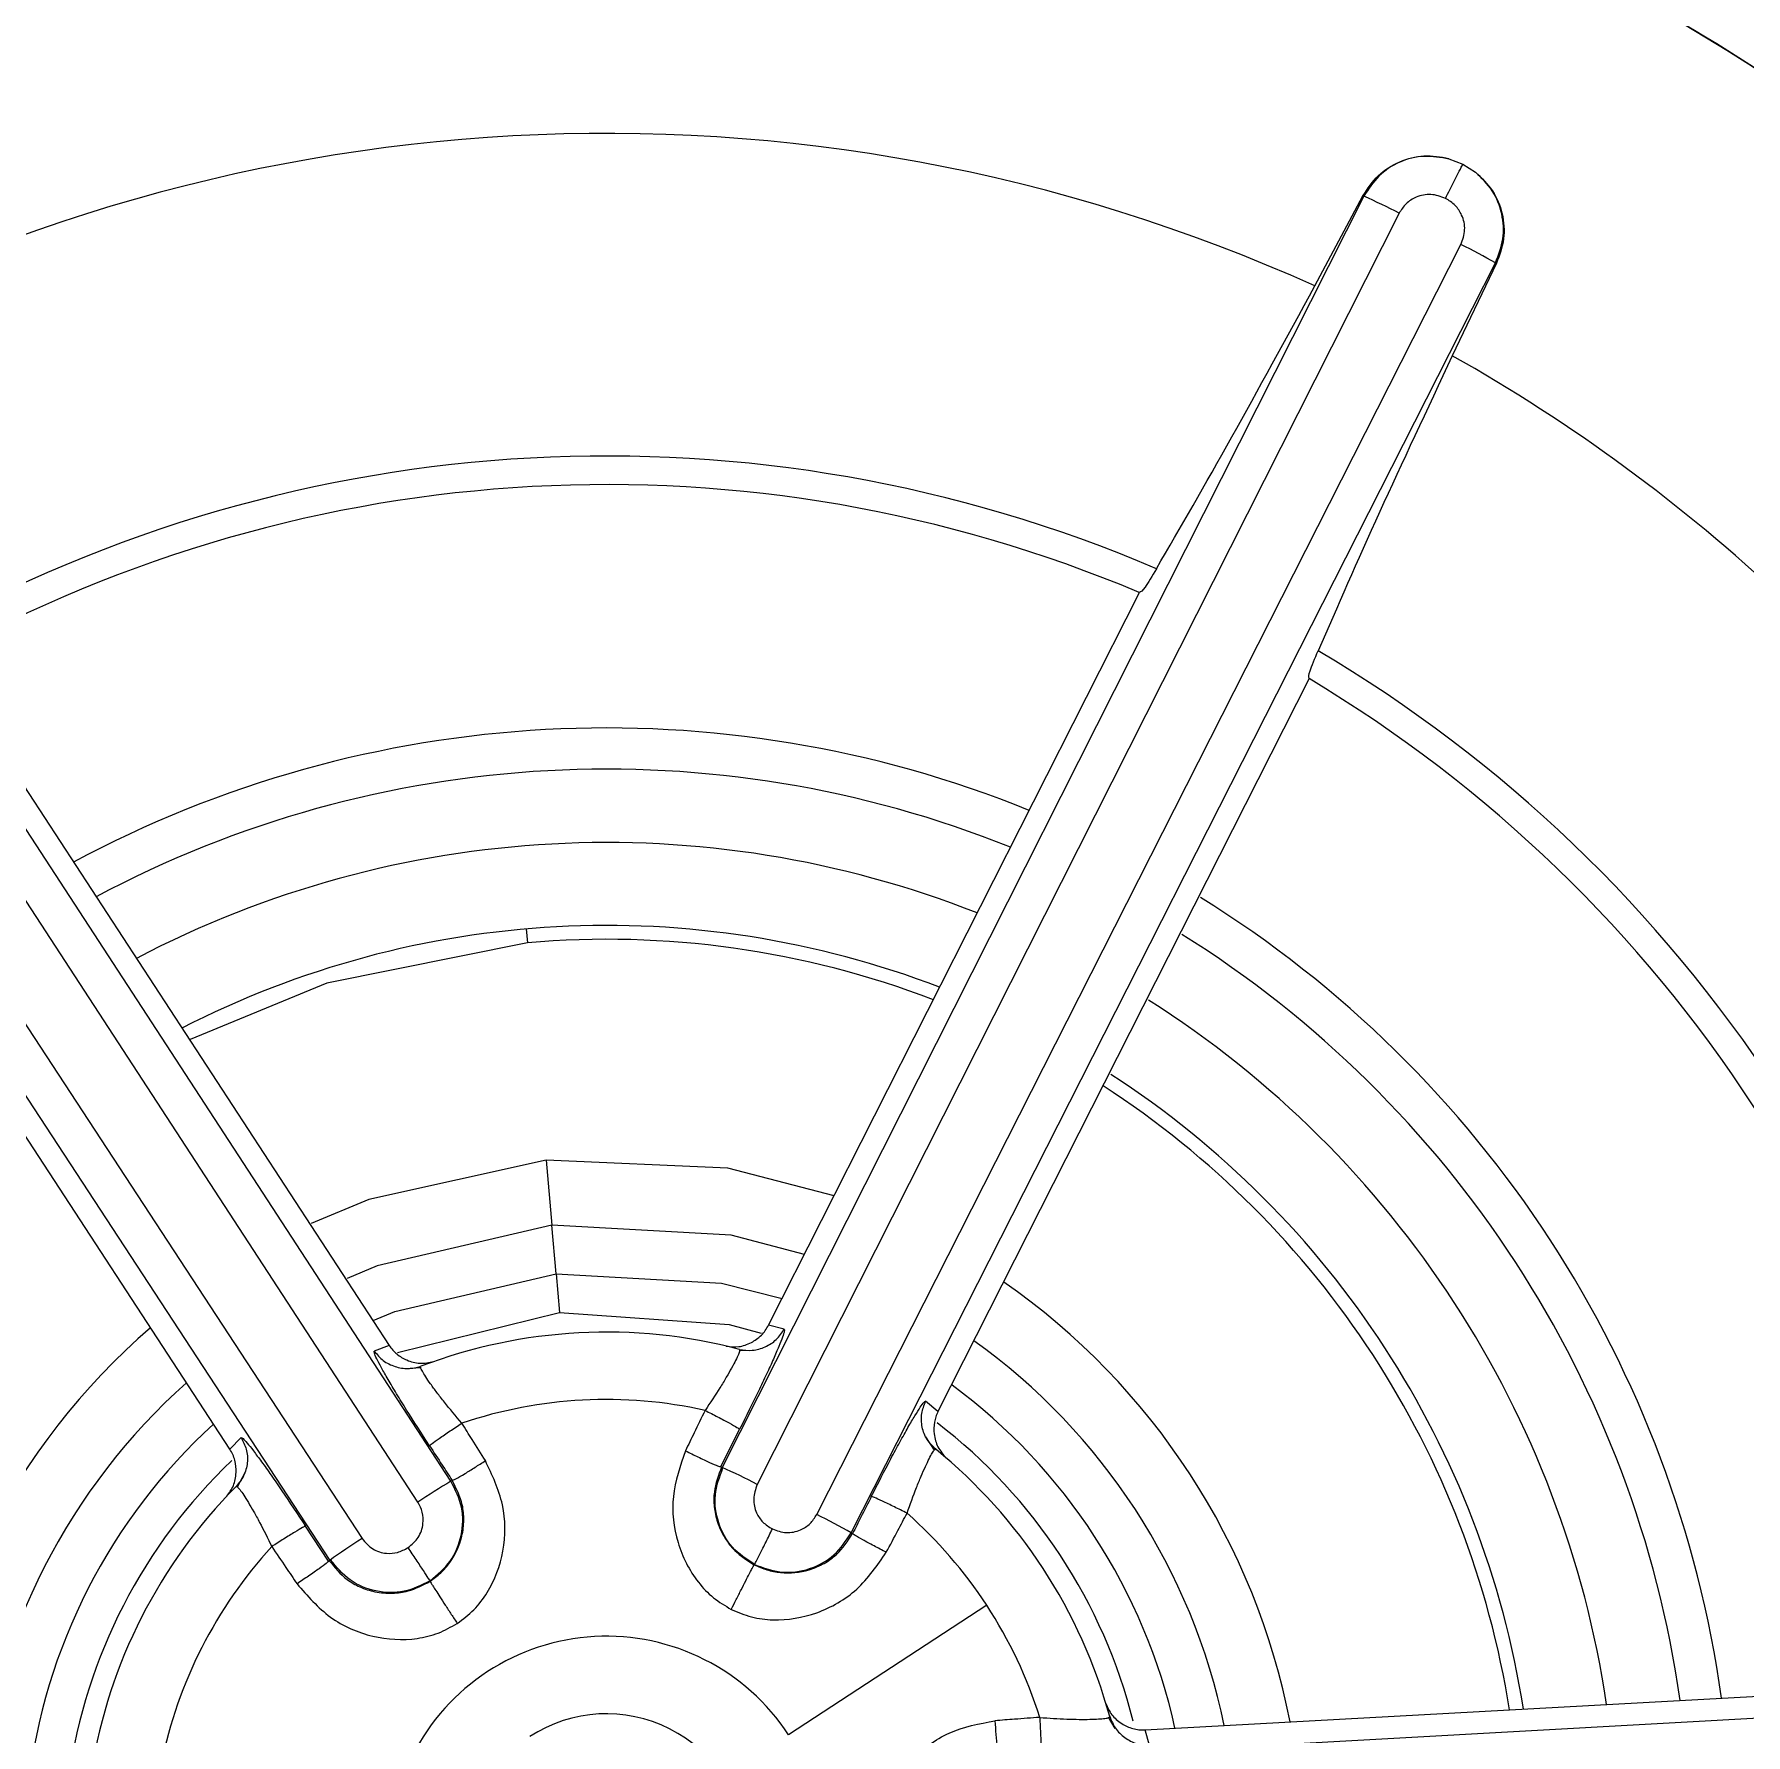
# Model space of a CAD drawing. Extents: x 943 to 1030, y 781 to 934.
# Drawn here: x 998.082 to 998.599, y 855.992 to 856.506 of the extents above; entities that cross this region are included whole.
import ezdxf

# ---------------------------------------------------------------- set-up
doc = ezdxf.new("R2010")
doc.units = 0
doc.header["$MEASUREMENT"] = 0
doc.layers.add('1', color=4, linetype='Continuous')

# ---------------------------------------------------------------- blocks, each defined once
blk = doc.blocks.new('AIRA')
at = {"layer": '1', "color": 3, "linetype": 'Continuous', "lineweight": 25}
for p, q in [((55.33197760948724, 53.30257512259061), (55.33619951133437, 53.30092455939416)), ((55.33619951133437, 53.30092455939416), (55.34005096401097, 53.29848334488736)), ((55.3063585428722, 53.29124663200105), (55.11255367905164, 52.90741087721028)), ((55.29149100676091, 53.26415442361645), (55.30604265076784, 53.29140648429052)), ((55.30635854289994, 53.29124663198718), (55.3060426507684, 53.29140648428984)), ((55.31697555926166, 53.28610474378752), (55.12317054891753, 52.90226904352346)), ((55.14113587951738, 52.89317741651678), (55.33564281627014, 53.27665789631533)), ((55.15156677123946, 52.887667683166), (55.34607370842537, 53.27114816264816)), ((55.34638912017181, 53.27098854381086), (55.33303040256192, 53.243087169305)), ((55.34638912017169, 53.27098854381074), (55.34607370842502, 53.27114816264736)), ((55.03069828808179, 52.90323026327223), (54.79584791958575, 53.26341845183128)), ((55.02071127317276, 52.89695171272933), (54.78586090418571, 53.25713990107135)), ((54.768346065787, 53.24569700602046), (55.00385502792506, 52.88593909354722)), ((54.75858455178059, 53.23907334423109), (54.99409363439361, 52.87931553138003)), ((55.12659884564641, 52.95032893238488), (55.23855646620734, 53.1715605353188)), ((54.87645367456912, 53.15189293918775), (55.01207494798211, 52.94419361912878)), ((55.28979265879786, 53.14557877482525), (55.1777304079834, 52.92427764672391)), ((54.9639480916328, 52.91293803003737), (54.828334713652, 53.12051197505821)), ((55.05343228666788, 53.07000930199297), (55.053793951957, 53.06584007232857)), ((55.05949105028822, 53.00016468523336), (55.06118992839538, 52.98058024578268)), ((55.0624634229091, 52.96589957146671), (55.06118992839538, 52.98058024578268)), ((55.0624634229091, 52.96589957146671), (55.06348275653136, 52.95414882989189)), ((55.01451737479329, 52.94212074952816), (55.06348275653136, 52.95414882989189)), ((55.13131719640978, 52.94915090140159), (55.12659884564732, 52.95032893238351)), ((55.01207495599374, 52.94419362436315), (55.00753620139574, 52.94253191326584)), ((55.12167080861263, 52.94270014569156), (55.11777007283717, 52.94260383803203)), ((55.02167065848153, 52.93751738035962), (55.01680001530826, 52.93719444012595)), ((55.17773041652367, 52.92427764240188), (55.1740219552006, 52.92737746363764)), ((54.96732747176975, 52.91643522617187), (54.96394809163246, 52.91293803003771)), ((55.11215010795058, 52.90761508043079), (55.1178703490807, 52.91892597906485)), ((55.17674614280077, 52.91262968347996), (55.17403141521686, 52.9166861462038)), ((54.96848080850714, 52.90577283478251), (54.96620988460313, 52.90144254774145)), ((55.11215010795058, 52.90761508043079), (55.11255367740887, 52.90741087761307)), ((55.03069828808179, 52.90323026327223), (55.03107730946749, 52.90347786094367)), ((54.99371500366601, 52.87906813016684), (54.98677959844179, 52.88967745397531)), ((55.15156677123946, 52.887667683166), (55.1519707179508, 52.88746325977172)), ((54.99371500366601, 52.87906813016684), (54.99409363322297, 52.8793155301596)), ((55.19246007535821, 52.86578042185556), (55.13262108541267, 52.82668530039905)), ((55.62542893103591, 52.84294708407378), (55.19611498459665, 52.81886914211861)), ((55.2403056939562, 52.82816469855197), (55.48787669249668, 52.84182235654828)), ((55.23123440043355, 52.82861892473215), (55.22919999144563, 52.83195270024748)), ((55.22943553989853, 52.83273354740345), (55.22959775053823, 52.83216741787191)), ((55.24164466458024, 52.82348947151718), (55.24030569395723, 52.82816469855049))]:
    blk.add_line(p, q, dxfattribs=at)
at = {"layer": '1', "color": 3, "linetype": 'Continuous', "lineweight": 25, "flags": 128}
for points in [[(55.053793951957, 53.06584007232857), (54.99318419209851, 53.05363401716886), (54.95194809728264, 53.03659607491954)], [(55.05949105028822, 53.00016468523336), (55.00591561988938, 52.98832870313504), (54.98849101986184, 52.98110053276241)], [(55.14637152427144, 52.98940033605152), (55.11430431974964, 52.99773102428492), (55.05949105028822, 53.00016468523336)], [(55.06118992839538, 52.98058024578268), (55.00838222073116, 52.96825302112404), (54.99941848360197, 52.96448804951638)], [(55.1374045911075, 52.97168140823487), (55.11533153337382, 52.97753048072559), (55.06118992839538, 52.98058024578268)], [(55.0071966110113, 52.95181864471942), (55.01374015368015, 52.95452580213544), (55.0624634229091, 52.96589957146671)], [(55.0624634229091, 52.96589957146671), (55.1124174185004, 52.96308569200619), (55.13066936241387, 52.95837239512275)], [(55.06348275653136, 52.95414882989189), (55.11466205439933, 52.95053213211747), (55.12437482534574, 52.94796636829847)]]:
    blk.add_lwpolyline(points, dxfattribs=at)
at = {"layer": '1', "color": 3, "linetype": 'Continuous', "lineweight": 25}
for centre, radius, start, end in [((55.07765493994077, 52.79077379628802), 1.000000000000187, 33.15761964092331, 213.1576196409233), ((55.07765493993975, 52.79077379628757), 0.989493834531533, 36.6903796097421, 216.6903796097421), ((55.07765493993907, 52.79077379628825), 0.971974590611048, 36.6903796096913, 216.6903796097929), ((55.07765493993986, 52.79077379628734), 0.9039308144236787, 37.0340452152261, 216.6903796097239), ((55.07765493993963, 52.79077379628757), 0.8523622047259715, 37.03403645823388, 216.6903796097473), ((55.07765493994077, 52.79077379628802), 0.8484251968504115, 83.04958484923063, 196.6657695412998), ((55.07765493994077, 52.79077379628802), 0.8476501497392139, 33.15761964092331, 212.8028127453564), ((55.07765493994066, 52.79077379628802), 0.8324457033515497, 33.15761964092331, 212.8028034313345), ((55.07765493994077, 52.79077379628802), 0.8484251968504095, 33.15761964092331, 76.66576954129853), ((55.07765493994077, 52.79077379628802), 0.6408086698635495, 33.15761964092331, 123.1576196409233), ((55.07765493993975, 52.79077379628757), 0.6572777508027468, 31.73011693015573, 76.71784516278461), ((55.07765493993975, 52.79077379628757), 0.989493834531533, 216.6903796097421, 36.6903796097421), ((55.0776549399402, 52.79077379628689), 0.97197459061103, 216.6903796097004, 36.69037960978378), ((55.07765493994077, 52.79077379628802), 1.000000000000187, 213.1576196409233, 33.15761964092331), ((55.07765493993941, 52.79077379628779), 0.9039308144236612, 217.0340452152352, 36.69037960971864), ((55.07765493994077, 52.79077379628802), 0.5194384889264074, 65.69029695647905, 120.550997361439), ((55.07765493993975, 52.79077379628757), 0.8523622047259715, 217.0340364582339, 36.69037960982157), ((55.22868410620413, 53.11733176979646), 0.1904723009587607, 62.38425203891673, 65.93334626022165), ((55.25194713885389, 53.10557868063665), 0.1904548882430404, 60.38168628374907, 63.93111306263164), ((55.07765493994077, 52.79077379628802), 0.8476501497391996, 213.1576196409233, 32.80281274535997), ((55.07765493993861, 52.79077379629132), 0.8324457033472599, 213.1576196411961, 32.80280343106526), ((55.07765493994077, 52.79077379628802), 0.5194384889263717, 33.15761964092331, 60.55099140126492), ((55.07765493994077, 52.79077379628802), 0.4220294147673595, 66.83187678980401, 119.3924035844921), ((55.07765493994077, 52.79077379628802), 0.4133858267716481, 67.09872981676034, 119.1280711894798), ((55.07765493994077, 52.79077379628802), 0.4220294147673041, 33.15761964092331, 59.39241018842259), ((55.07765493994077, 52.79077379628802), 0.4133858267716606, 7.098729816953577, 59.12807118975235), ((55.07765493993975, 52.79077379628757), 0.3399021291736486, 67.9462109777368, 118.2587292292052), ((55.07765493993975, 52.79077379628757), 0.3274724409449155, 68.12841801759517, 118.0718559258991), ((55.07765493993975, 52.79077379628757), 0.3053149606299356, 68.4901713669208, 117.7009931892084), ((55.07765493993975, 52.79077379628757), 0.339902129173598, 7.94621097372104, 58.14434250494568), ((55.07765493993975, 52.79077379628757), 0.2802841497089876, 68.9679673384958, 117.2115030306805), ((55.07765493993963, 52.79077379628757), 0.2760992628795069, 69.05634603115895, 94.95778738423662), ((55.07765493993975, 52.79077379628757), 0.3274724409449149, 8.128418012711943, 57.95680179086749), ((55.07765493993975, 52.79077379628757), 0.3053149606299254, 8.490171360280721, 57.58461453224395), ((55.07765493993975, 52.79077379628757), 0.2802841497090132, 8.967967329547596, 57.0933761785527), ((55.07765493993963, 52.79077379628757), 0.2760992628795099, 9.056346021807318, 57.10395331110231), ((55.07765493993963, 52.79077379628757), 0.2101772377324584, 10.91649199775352, 55.20540224774869), ((55.07765493993963, 52.79077379628757), 0.2101772377323927, 130.9164920153938, 175.0614485038825), ((55.07765493994077, 52.79077379628802), 0.1574803149606128, 75.2372659948075, 110.8463238366532), ((55.07765493993963, 52.79077379628757), 0.190519250668081, 11.7227909526576, 54.38494270765265), ((55.07765493993963, 52.79077379628757), 0.1905192506680169, 131.7227909741666, 174.2333879411544), ((55.07765493993963, 52.79077379628757), 0.17578344439055, 12.44690912689509, 53.59408425100318), ((55.07765493994077, 52.79077379628802), 0.1371329003531618, 77.4599693555953, 108.5666489408734), ((55.07765493993963, 52.79077379628757), 0.1757834443905461, 132.4469091519088, 173.4432978925961), ((55.07765493993963, 52.79077379628757), 0.1639885739550365, 14.11151749497993, 52.47826791578238), ((55.07765493993963, 52.79077379628757), 0.1639885739549385, 133.6197053960866, 171.9720006616355), ((55.07765493994077, 52.79077379628802), 0.1574803149606407, 33.15761964093778, 50.84649655416181), ((55.0348337974691, 52.73340417263307), 0.190574726228318, 62.38499163879904, 65.93213078821569), ((55.07765493994077, 52.79077379628802), 0.1574803149606853, 135.237265993772, 170.8464965528914), ((55.1270225700282, 52.73892922644416), 0.1904552388656241, 120.3816904456056, 123.931110528417), ((55.05744004054941, 52.72209788977034), 0.1904552386589386, 60.38169044440041, 63.93111053033663), ((55.07765493994077, 52.79077379628802), 0.1371357336068752, 33.15710421958386, 48.56730151428477), ((55.07765493994077, 52.79077379628802), 0.1371328864531323, 137.4590021592455, 168.5664150337769), ((55.105927920064, 52.72500478746019), 0.1905747259889733, 122.3849916369103, 125.932130791245), ((55.07765493994077, 52.79077379628802), 0.1574803149606407, 15.23920863314229, 33.15761964093778), ((55.07765493993861, 52.79077379629132), 0.1371357466283609, 17.45883295699764, 33.15710421795062), ((55.07765493994077, 52.79077379628802), 0.06565754545787984, 33.1576196409468, 213.1581351782606), ((55.07765493994077, 52.79077379628802), 0.0422529334173072, 303.1576196409088, 123.1576196409558)]:
    blk.add_arc(centre, radius, start, end, dxfattribs=at)
for points in [[(56.573738556119, 52.79077379628757), (56.57126830395464, 52.72549494051316), (56.56632779962604, 52.59493722896445), (56.5265863656939, 52.40245147960422), (56.4638911961697, 52.21661003274596), (56.3769846807462, 52.04059268706999), (56.26797822726508, 51.87741114816231), (56.1385696553366, 51.72985749739587), (55.99101801236134, 51.60045641864519), (55.82783593546753, 51.49142200024426), (55.65181873394454, 51.40461985132208), (55.46597724846049, 51.34153518071275), (55.2734915094502, 51.30324738462059), (55.07765493935369, 51.29041157785241), (54.88181837277364, 51.30324738462059), (54.68933262321445, 51.34153518071275), (54.5034911764094, 51.40461985132208), (54.3274738307191, 51.49142200024426), (54.16429229181529, 51.60045641864519), (54.01673864104794, 51.72985749739587), (53.88733756229749, 51.87741114816231), (53.77830314389644, 52.04059268706999), (53.69150099497415, 52.21661003274585), (53.62841632436482, 52.40245147960422), (53.59012852827277, 52.59493722896445), (53.57729272150459, 52.79077379628757), (53.59012852827277, 52.98661036361068), (53.62841632436482, 53.17909611297091), (53.69150099497415, 53.36493755982929), (53.77830314389644, 53.54095490550526), (53.88733756229749, 53.70413644441282), (54.01673864104794, 53.85169009517926), (54.16429229181529, 53.98109117392994), (54.3274738307191, 54.09012559233088), (54.5034911764094, 54.17692774125317), (54.68933262321445, 54.24001241186261), (54.88181837277364, 54.27830020795466), (55.07765493935369, 54.29113601472272), (55.2734915094502, 54.27830020795466), (55.46597724846049, 54.24001241186261), (55.65181873394454, 54.17692774125317), (55.82783593546753, 54.09012559233088), (55.99101801236134, 53.98109117392994), (56.1385696553366, 53.85169009517926), (56.26797822726508, 53.70413644441282), (56.3769846807462, 53.54095490550526), (56.4638911961697, 53.36493755982929), (56.5265863656939, 53.17909611297091), (56.56632779962604, 52.98661036361068), (56.57126830395464, 52.85605265206198), (56.573738556119, 52.79077379628757)], [(56.63166927497923, 53.71150835205913), (56.66509573647659, 53.65054453403843), (56.73194865947085, 53.52861689799693), (56.80467853517177, 53.33262645344416), (56.85591564682341, 53.13030643309662), (56.88309613330148, 52.92323343737826), (56.88636269951201, 52.71446127757667), (56.86553675119944, 52.50668749808256), (56.82093157635393, 52.30269787916313), (56.75313092244505, 52.1052006528223), (56.66303944315405, 51.91682496173337), (56.55185506422504, 51.74007663807106), (56.42105722517954, 51.57730734097595), (56.27238607621007, 51.43068260537143), (56.10781962642284, 51.30215320839079), (55.92954734700606, 51.19342916761821), (55.73994106294617, 51.10595700291947), (55.54152339131292, 51.04090048779472), (55.33693418060523, 50.99912516686766), (55.12889538859486, 50.98118683999678), (54.92017486766088, 50.98732416770849), (54.71354954165804, 51.01745549589032), (54.51176845362511, 51.07117994227428), (54.31751621617036, 51.147782729558), (54.13337720059121, 51.24624469671664), (53.96180150184171, 51.36525585263416), (53.80507103971172, 51.50323282652209), (53.66527405638271, 51.65833985312622), (53.54425920547089, 51.82851349805151), (53.44367861098112, 52.01148898595943), (53.364713397066, 52.20483452997928), (53.30900027759822, 52.40596801939103), (53.27509305468823, 52.61224983974853), (53.27276865760359, 52.75128314123322), (53.27160645906133, 52.82079979197556)], [(55.6305998669161, 53.15202695913808), (55.60489819721329, 53.18687233963215), (55.55349485780766, 53.25656310062038), (55.45240983778581, 53.33947934700791), (55.33844883265124, 53.40230588373151), (55.21405687241281, 53.44136451090253), (55.08453259520593, 53.45549286236667), (54.95471467442076, 53.4440572648823), (54.82962910286551, 53.4075214615367), (54.71407306919173, 53.34728311342406), (54.61248928291184, 53.26565842434775), (54.52878350790638, 53.16578546320125), (54.46616273045186, 53.05149590253291), (54.42707059482245, 52.92720610555421), (54.41287051792278, 52.79760173084219), (54.42462652560778, 52.6680020368176), (54.45995241358651, 52.54212365572573), (54.5031241465058, 52.46705497420055), (54.52471001296533, 52.42952063343796)], [(55.61439034500142, 53.14143686096679), (55.58944204766533, 53.17526085898362), (55.53954545299302, 53.24290885501728), (55.44142476995262, 53.32339282806197), (55.33080056632548, 53.38438366252547), (55.21006991598563, 53.42227467853422), (55.08428749142581, 53.43607325445555), (54.95848094768894, 53.42465791961217), (54.83629427036431, 53.39036864663012), (54.76342600696444, 53.34846234977306), (54.72699187526473, 53.32750920134458)], [(54.52471001296533, 52.42952063343796), (54.55041168266825, 52.3946752529439), (54.60181502207388, 52.32498449195566), (54.70290004209573, 52.24206824556813), (54.8168610472303, 52.17924170884453), (54.94125300746873, 52.14018308167351), (55.07077728467573, 52.12605473020926), (55.20059520546079, 52.13749032769374), (55.32568077701603, 52.17402613103934), (55.44123681068982, 52.23426447915199), (55.54282059696982, 52.3158891682283), (55.62652637197516, 52.41576212937468), (55.68914714942957, 52.53005169004314), (55.72823928505909, 52.65434148702184), (55.74243936195876, 52.78394586173386), (55.73068335427376, 52.91354555575845), (55.69535746629492, 53.03942393685031), (55.65218573337575, 53.11449261837549), (55.6305998669161, 53.15202695913808)]]:
    blk.add_open_spline(points, degree=3, dxfattribs=at)
for points, knots in [([(55.30604265076784, 53.29140648429052), (55.30746685935969, 53.29355974076543), (55.31028513287549, 53.297820679599), (55.31695820388256, 53.30195937674569), (55.32448961310399, 53.3039059474869), (55.32950947860354, 53.30301377798776), (55.33197760948724, 53.30257512259061)], [0, 0, 0, 0, 0.2595067155696785, 0.5135209180925022, 0.7608115105169061, 1, 1, 1, 1]), ([(55.33197889507733, 53.302579916323), (55.32947200163369, 53.30301071123483), (55.32445847817166, 53.30387225579057), (55.31698593034866, 53.30184428015798), (55.31045966122565, 53.29767928079104), (55.30772553442023, 53.29339077314182), (55.30635854286209, 53.29124663200628)], [0, 0, 0, 0, 0.2500394113393143, 0.5000525484522674, 0.7500394113390719, 1, 1, 1, 1]), ([(55.33097372968382, 53.29059769225103), (55.33140717664912, 53.29145566175202), (55.33244196860255, 53.29350393987374), (55.33374096220939, 53.29606625294468), (55.33478602228115, 53.29813002249705), (55.33550326678903, 53.29954691184867), (55.33603190834287, 53.30059225963964), (55.33614306347715, 53.30081265115155), (55.33619911012647, 53.30092377697474)], [0, 0, 0, 0, 0.1642056014940385, 0.3920171295111934, 0.5297464368587658, 0.6800809161825723, 0.8386903778142216, 0.9999999999999999, 0.9999999999999999, 0.9999999999999999, 0.9999999999999999]), ([(55.34005096401097, 53.29848334488736), (55.34189122963096, 53.29672095447722), (55.34558451629619, 53.29318395800806), (55.34843178691699, 53.28597218897596), (55.34903936528303, 53.27819740083919), (55.34728387993687, 53.27342235462856), (55.34638912017181, 53.27098854381086)], [0, 0, 0, 0, 0.2432703846824012, 0.4882269483390286, 0.739152516142927, 0.9999999999999999, 0.9999999999999999, 0.9999999999999999, 0.9999999999999999]), ([(55.34607370842377, 53.27114816264907), (55.34699120650168, 53.27351722267099), (55.3488262988144, 53.27825559100052), (55.3483214296723, 53.28597389791389), (55.34553817914343, 53.29319143629391), (55.34188219674843, 53.29672192748944), (55.34005410978625, 53.29848726556475)], [0, 0, 0, 0, 0.2499607049076275, 0.4999476065435766, 0.7499607049076644, 1, 1, 1, 1]), ([(55.33097372969507, 53.2905976922732), (55.3295198110917, 53.29112974678446), (55.32661995094759, 53.29219093663914), (55.32229572009305, 53.29126952017236), (55.31891798883203, 53.28914806110265), (55.31762214752928, 53.28711779121102), (55.31697555926098, 53.28610474378706)], [0, 0, 0, 0, 0.2809062104821545, 0.5602712023063078, 0.7805877299786504, 1, 1, 1, 1]), ([(55.33564281626968, 53.27665789631499), (55.3361595992385, 53.27812579776105), (55.3371877734628, 53.28104628570645), (55.33620895625506, 53.28534801451724), (55.33403346587318, 53.28867475902825), (55.33200249857941, 53.28995114833151), (55.33097372969507, 53.2905976922732)], [0, 0, 0, 0, 0.2824325003839885, 0.5619183188181252, 0.7780935203701016, 0.9999999999999999, 0.9999999999999999, 0.9999999999999999, 0.9999999999999999]), ([(55.2436938916295, 53.17876771671729), (55.25099629712281, 53.19134811312301), (55.2652508936759, 53.2159055655145), (55.28288874776115, 53.24833706900017), (55.29149100676091, 53.26415442361645)], [0, 0, 0, 0, 0.5122842632589675, 1, 1, 1, 1]), ([(55.33303040256192, 53.243087169305), (55.32538805352476, 53.22680582160126), (55.30970202853791, 53.19338813475395), (55.29835422806104, 53.16735577903592), (55.29253516109839, 53.15400658229692)], [0, 0, 0, 0, 0.487207501171356, 0.9999999999999999, 0.9999999999999999, 0.9999999999999999, 0.9999999999999999]), ([(55.24369389163326, 53.17876771672604), (55.24242171653009, 53.17660397443137), (55.2398774344847, 53.17227660577191), (55.23899252539059, 53.17180101943995), (55.23855008269697, 53.17156323264453)], [0, 0, 0, 0, 0.5000133949431957, 0.9999999999999999, 0.9999999999999999, 0.9999999999999999, 0.9999999999999999]), ([(55.28977181157279, 53.1455896456157), (55.2896990948708, 53.14608600190513), (55.28955365752813, 53.1470787413682), (55.29154130869654, 53.15169726040426), (55.29253516119456, 53.15400658245937)], [0, 0, 0, 0, 0.4999864594856694, 1, 1, 1, 1]), ([(55.11378348302105, 52.94405759521146), (55.11503840536363, 52.94389898210204), (55.11748376377795, 52.94358990648129), (55.12122891798981, 52.94485803503426), (55.12397129067881, 52.94674678557033), (55.12566068822139, 52.94868877743318), (55.1262862131133, 52.94978235134863), (55.12659885505002, 52.95032892762606)], [0, 0, 0, 0, 0.2884075857962847, 0.561994868354997, 0.7897906838254073, 0.8949358393544283, 1, 1, 1, 1]), ([(55.11778358040397, 52.94305558053793), (55.11910315114346, 52.94287230646751), (55.1217504977277, 52.94250461872662), (55.12563746172304, 52.94368052309414), (55.12909535375593, 52.94581265331306), (55.13057811484146, 52.94804045504384), (55.1313171961981, 52.94915090145491)], [0, 0, 0, 0, 0.2492253219358804, 0.5000003296930593, 0.7507754699055105, 1, 1, 1, 1]), ([(55.13131719641001, 52.94915090140148), (55.13136803216253, 52.94900507223565), (55.13146860680502, 52.9487165604005), (55.13088505342898, 52.94686034272218), (55.12978419685919, 52.94404079994206), (55.12813961735242, 52.94022915908636), (55.12605230091197, 52.93564975272602), (55.1227513628628, 52.92866797218869), (55.11982877699006, 52.92283479638809), (55.1178703490807, 52.91892597906485)], [0, 0, 0, 0, 0.1249107405813619, 0.2471263332000088, 0.3710618917202796, 0.4953350094333454, 0.6198196078513841, 0.7452407138674264, 1, 1, 1, 1]), ([(55.02424133228646, 52.91394630248442), (55.02186112406412, 52.91762172393783), (55.01830492966985, 52.92311305576595), (55.01423799170266, 52.92971889694229), (55.01165046786525, 52.93405735318152), (55.00959392614652, 52.93767249159828), (55.00820299855809, 52.94033407621089), (55.00742475057302, 52.94210326486791), (55.00749884816196, 52.94238824986553), (55.00753620139653, 52.94253191326447)], [0, 0, 0, 0, 0.2550354362696857, 0.3810404401759729, 0.5067088932699757, 0.63076833508166, 0.7554222266725074, 0.8767062318226152, 1, 1, 1, 1]), ([(55.00753620326589, 52.94253191395205), (55.00838998274003, 52.94151208130427), (55.01010280093067, 52.9394661338863), (55.01376020150667, 52.93772619040715), (55.01773920892697, 52.93697798571429), (55.02032476676141, 52.93762344037532), (55.02161357851946, 52.93794517735023)], [0, 0, 0, 0, 0.2492322081998123, 0.4999996753793893, 0.7507670148514914, 1, 1, 1, 1]), ([(55.01207494798211, 52.94419361912901), (55.01241155862533, 52.94373141107917), (55.01309048982603, 52.94279915456104), (55.01482938948982, 52.94117077950523), (55.01762269664277, 52.93953451965444), (55.02156363137135, 52.93853435315009), (55.02410467353388, 52.93907008380529), (55.02546389286056, 52.93935664947958)], [0, 0, 0, 0, 0.09597365730498719, 0.1935753123280169, 0.4076857159838675, 0.6831673892942879, 1, 1, 1, 1]), ([(55.11778358059951, 52.94305558048745), (55.11784260371792, 52.94296002359124), (55.11796048155838, 52.94276918242826), (55.11754692627733, 52.94159860127525), (55.11672096439793, 52.93983498607236), (55.11547660722385, 52.93748827901868), (55.11386837960617, 52.93467433833109), (55.11131440928534, 52.93041742852563), (55.10898943064308, 52.92695682496651), (55.10743086848299, 52.92463699042673)], [0, 0, 0, 0, 0.1230250143725325, 0.2456990312889877, 0.3685828247149033, 0.4921895661670327, 0.6169554828562996, 0.7432240111077195, 1, 1, 1, 1]), ([(55.03398998703551, 52.9207718441528), (55.03216960527459, 52.92290888538389), (55.02945571582563, 52.92609486195965), (55.02642644850391, 52.93004920115891), (55.02450836226114, 52.93266838066779), (55.02300861319134, 52.93486209281946), (55.02199406024602, 52.93652219796263), (55.0214591204915, 52.93763908732728), (55.02156204885591, 52.93784306270231), (55.02161357678074, 52.93794517670995)], [0, 0, 0, 0, 0.2575904154300142, 0.3840248928182822, 0.5088075427293193, 0.6322986696757621, 0.7549578470593176, 0.8773271713125494, 1, 1, 1, 1]), ([(55.15761865499621, 52.89861758946927), (55.15961155943728, 52.90251662139781), (55.16258909526175, 52.90834204233079), (55.16627645271456, 52.91516703481705), (55.16873990407873, 52.91957712424187), (55.17084243496515, 52.92316571089862), (55.17245197106422, 52.92570108183804), (55.17359500938642, 52.92725965868055), (55.17387886242977, 52.92733798078757), (55.1740219552006, 52.92737746363798)], [0, 0, 0, 0, 0.2550354558656469, 0.3810404506821626, 0.5067089040650763, 0.6307683440721454, 0.7554222322607335, 0.876706234831275, 1, 1, 1, 1]), ([(55.17708807404392, 52.91289300626556), (55.17616274503871, 52.91380676943504), (55.174256233508, 52.91568945117251), (55.17278943189842, 52.91954577355409), (55.17256744616543, 52.92366741160095), (55.17354668190228, 52.92616517449733), (55.17402195424154, 52.92737746441878)], [0, 0, 0, 0, 0.2426767668962051, 0.5000016769592314, 0.7573256738277606, 0.9999999999999999, 0.9999999999999999, 0.9999999999999999, 0.9999999999999999]), ([(55.02424133228646, 52.91394630248442), (55.02440914077511, 52.91411192752423), (55.02475777328959, 52.91445602378872), (55.02702932516399, 52.91609134032774), (55.03026982998836, 52.91831542853151), (55.0327811841255, 52.91997367291606), (55.03398998703551, 52.9207718441528)], [0, 0, 0, 0, 0.2406658970044219, 0.4999982869195849, 0.7593316223824512, 1, 1, 1, 1]), ([(55.04109861733468, 52.90945067829125), (55.03977728354562, 52.91156647641856), (55.03741707896199, 52.91534577615266), (55.03503742062139, 52.91911345681342), (55.03398998703528, 52.92077184415348)], [0, 0, 0, 0, 0.5598386675120495, 1, 1, 1, 1]), ([(55.10742994347527, 52.92463509554364), (55.10632193450181, 52.92235981942576), (55.10434376325622, 52.91829768103162), (55.102387241678, 52.9142270626362), (55.10152660270865, 52.91243647015858)], [0, 0, 0, 0, 0.5601178239595678, 1, 1, 1, 1]), ([(55.10743086848288, 52.92463699042628), (55.10872006629529, 52.92397671656579), (55.1113984360486, 52.92260496622612), (55.11486357493914, 52.92075103344587), (55.11730097350016, 52.91937566036222), (55.11768533956979, 52.91907209582814), (55.11787034908048, 52.91892597906485)], [0, 0, 0, 0, 0.2406683688882587, 0.4999999795291792, 0.7593316203755546, 1, 1, 1, 1]), ([(55.1777304079842, 52.92427764672345), (55.17749842932062, 52.92375502920981), (55.17703053695925, 52.92270092906574), (55.17648977243994, 52.92038080984867), (55.17646938334292, 52.91714360465744), (55.17757368128014, 52.91323057193404), (55.17930815895033, 52.91129783076258), (55.18023594183364, 52.91026399550026)], [0, 0, 0, 0, 0.09597367763604346, 0.1935753486494435, 0.4076857748928746, 0.6831674405122806, 1, 1, 1, 1]), ([(54.96732747182796, 52.91643522623053), (54.96793460399431, 52.91527910989635), (54.96918574902043, 52.91289664808494), (54.9694129326449, 52.90876204416759), (54.96836562706721, 52.90475766963198), (54.96666474081781, 52.90267685118215), (54.96583936667503, 52.90166711067502)], [0, 0, 0, 0, 0.2426306118908626, 0.5000000000445755, 0.7573693881738895, 1, 1, 1, 1]), ([(54.96732747176975, 52.91643522617187), (54.96747918140795, 52.91640633664224), (54.96777932730765, 52.91634918092041), (54.96909508228555, 52.91491570003109), (54.97098644967275, 52.91255255888882), (54.97346513771345, 52.90922249085565), (54.97638736175077, 52.90512511858765), (54.98078329196426, 52.89877553221413), (54.98437367738575, 52.89332791081665), (54.98677959844179, 52.88967745397531)], [0, 0, 0, 0, 0.1249107416936055, 0.2471263352165765, 0.3710618949512189, 0.4953350133283547, 0.619819611642673, 0.7452407209716838, 1, 1, 1, 1]), ([(54.96297154715592, 52.89870393107412), (54.96373637140869, 52.89971141927003), (54.96522671814023, 52.90167462419561), (54.9660010638936, 52.90555208739863), (54.96573654433269, 52.90887142723545), (54.96489942880032, 52.91130548435899), (54.96426512843948, 52.91239399178585), (54.96394810045524, 52.91293803580129)], [0, 0, 0, 0, 0.2884076025424457, 0.5619948978987641, 0.789790693770402, 0.8949358431390134, 1, 1, 1, 1]), ([(55.02424133228646, 52.91394630248442), (55.02552024751367, 52.91199369072342), (55.02780410544551, 52.90850676073546), (55.03007713254442, 52.90501451722491), (55.03107730946817, 52.90347786094276)], [0, 0, 0, 0, 0.5599802025488373, 1, 1, 1, 1]), ([(55.03107730946817, 52.90347786094276), (55.03134453945131, 52.90357410426873), (55.03189882053448, 52.90377372952912), (55.03461942160311, 52.90536308509718), (55.03786956986278, 52.90737154827707), (55.04004824916569, 52.90877436367987), (55.04109861733468, 52.90945067829125)], [0, 0, 0, 0, 0.2710601310442173, 0.5622254703995055, 0.7889434987307772, 1, 1, 1, 1]), ([(55.03261876010572, 52.86030547479925), (55.03435449336257, 52.86160916474796), (55.03785481158832, 52.8642382148455), (55.04322790282379, 52.8713805924574), (55.04720711492564, 52.88214136502847), (55.04725524084631, 52.8964537291231), (55.04315696125127, 52.90510540832418), (55.04109861733264, 52.90945067829807)], [0, 0, 0, 0, 0.1174864046252594, 0.2369256922362367, 0.4838910228303037, 0.7407864080929373, 1, 1, 1, 1]), ([(55.10152660271001, 52.91243647016518), (55.09995065491285, 52.9078802242293), (55.09681938997437, 52.89882737795142), (55.09845240016557, 52.8846034621713), (55.10360660830406, 52.87436076293125), (55.10972951690087, 52.86786444929453), (55.11348730378779, 52.86564393962226), (55.11534664884084, 52.86454523610405)], [0, 0, 0, 0, 0.2600030998818937, 0.5166025118122076, 0.7636932944292453, 0.883075938791966, 1, 1, 1, 1]), ([(55.10152660270796, 52.91243647015472), (55.1028054686692, 52.91180079040066), (55.10545961952232, 52.91048150439849), (55.10893932794033, 52.90885106247504), (55.11144696649944, 52.90776412637342), (55.11192147690417, 52.90766354335119), (55.11215010578894, 52.90761508037963)], [0, 0, 0, 0, 0.2409259184080023, 0.5000162262592628, 0.7590975215096356, 1, 1, 1, 1]), ([(55.16840396421367, 52.89358877114023), (55.16934431792379, 52.8962332436729), (55.1707462698032, 52.90017582740165), (55.17265611605853, 52.90477580476875), (55.1739654501381, 52.90774644478347), (55.17511555879719, 52.91014230572966), (55.17604613080994, 52.91185133079443), (55.17674598334384, 52.91287344324678), (55.17697394776042, 52.91288647969907), (55.1770880741459, 52.91289300617018)], [0, 0, 0, 0, 0.2575455837303313, 0.3839688313311669, 0.5087480100023221, 0.6322433256590864, 0.7549141027342966, 0.8773020455399198, 1, 1, 1, 1]), ([(55.11241588520681, 52.9074805798416), (55.11148096382226, 52.90501281574257), (55.11000624297094, 52.90112022837297), (55.11007983305353, 52.89539135949451), (55.11107837388749, 52.89061187272728), (55.11322092095531, 52.88612615812201), (55.11676113153703, 52.8815075363616), (55.12018938503275, 52.87934155235826), (55.12225934617095, 52.87803374279315)], [0, 0, 0, 0, 0.2246973249197514, 0.3544317584082807, 0.4956407793360016, 0.6546265666914072, 0.7914653668304161, 1, 1, 1, 1]), ([(55.12239329498868, 52.87810658554054), (55.12000246509911, 52.87968127751014), (55.11522053804856, 52.88283083748456), (55.111082900562, 52.89054860890269), (55.10984136545426, 52.89921804735104), (55.11182672120049, 52.90459016690977), (55.11281945454402, 52.90727637678492)], [0, 0, 0, 0, 0.2499580856980028, 0.4999441142640105, 0.7499580856980435, 0.9999999999999999, 0.9999999999999999, 0.9999999999999999, 0.9999999999999999]), ([(54.96583936662171, 52.90166711061966), (54.96595161338792, 52.90167045378735), (54.96617579042095, 52.9016771306965), (54.96698261706729, 52.90073387351163), (54.96809683630818, 52.89913699307385), (54.96950689517996, 52.89688621766345), (54.97113977429012, 52.89408664169855), (54.97354966150488, 52.88974641673826), (54.97538459749069, 52.88600256708412), (54.97661467084413, 52.88349282846957)], [0, 0, 0, 0, 0.1230117838403102, 0.245676714697465, 0.3685554207236738, 0.4921608931539327, 0.6169291595993954, 0.743203448555323, 0.9999999999999999, 0.9999999999999999, 0.9999999999999999, 0.9999999999999999]), ([(55.02438781273236, 52.87303231850888), (55.02550804134171, 52.87384580244975), (55.0277733195129, 52.87549079472933), (55.031514095327, 52.87985539867236), (55.03404254416375, 52.88532943790881), (55.0347382230957, 52.89136173493489), (55.03424197492473, 52.89724041474119), (55.03230484416531, 52.90105843247488), (55.03107730945578, 52.90347786093469)], [0, 0, 0, 0, 0.1177247355782844, 0.2380579031012678, 0.4925018318674032, 0.6374946361848352, 0.7702850391900455, 1, 1, 1, 1]), ([(55.02439170339062, 52.87318474290942), (55.02659476817598, 52.87501289932197), (55.03100112782499, 52.87866940307185), (55.03426453138115, 52.88679543551712), (55.0345447499634, 52.89554867082552), (55.031980486664, 52.9006696433446), (55.03069828808179, 52.90323026327223)], [0, 0, 0, 0, 0.2499608427802534, 0.4999477903735889, 0.7499608427801557, 0.9999999999999999, 0.9999999999999999, 0.9999999999999999, 0.9999999999999999]), ([(55.12317054891719, 52.90226904352323), (55.12266809250059, 52.90081828177631), (55.121687037382, 52.89798564357898), (55.12266130744536, 52.89385719117979), (55.12477691355571, 52.89068653402387), (55.12674584465299, 52.88946274466139), (55.12776329271401, 52.8888303496957)], [0, 0, 0, 0, 0.2879462713651752, 0.562220232778717, 0.7737766568300346, 1, 1, 1, 1]), ([(55.01778965006679, 52.88319717943568), (55.018902800246, 52.8841410649477), (55.02115501159233, 52.88605080695697), (55.02245226532193, 52.89008637685561), (55.02229314322062, 52.89391061953643), (55.0212345596301, 52.89594571170778), (55.0207112731706, 52.89695171273274)], [0, 0, 0, 0, 0.2774478933813456, 0.5613539890814694, 0.7831654296506717, 1, 1, 1, 1]), ([(55.15761865499485, 52.89861758947006), (55.15656710309122, 52.89653371424151), (55.1546892656329, 52.89281237728369), (55.15280141118046, 52.88909776327193), (55.15197071795092, 52.88746325977149)], [0, 0, 0, 0, 0.5599802576665145, 1, 1, 1, 1]), ([(55.16840311509168, 52.89358904787014), (55.16710754293717, 52.89423671880274), (55.16441594968353, 52.89558227621251), (55.16086999316394, 52.89727623306476), (55.15831832038293, 52.89842546085742), (55.15784599925132, 52.89855516057537), (55.15761865499667, 52.89861758946927)], [0, 0, 0, 0, 0.2406732136243821, 0.5000064225736397, 0.7593360544388544, 1, 1, 1, 1]), ([(54.98677959844179, 52.88967745397531), (54.98656054647415, 52.88959037171821), (54.98610545707777, 52.88940945477771), (54.98369607928407, 52.88798659681788), (54.9803585208565, 52.88591298709684), (54.97783161914356, 52.88427950950972), (54.97661531560595, 52.88349324839101)], [0, 0, 0, 0, 0.2406673978586404, 0.4999963340293904, 0.7593273119401648, 1, 1, 1, 1]), ([(55.12239420743163, 52.8781084715597), (55.12249748411205, 52.87831037688898), (55.12271310075903, 52.87873190622099), (55.12376739845081, 52.88080812081262), (55.12488017525288, 52.88302196548466), (55.12610826783509, 52.88547686223376), (55.12710997703891, 52.8875065714542), (55.12776329269502, 52.88883034965818)], [0, 0, 0, 0, 0.2370538825808002, 0.4949109822101424, 0.6267260124613503, 0.7565503650152992, 1, 1, 1, 1]), ([(55.12776329271401, 52.8888303496957), (55.12913729663194, 52.88833827611893), (55.13191728739434, 52.88734267488348), (55.13606082030628, 52.88823700514331), (55.13929315057203, 52.89028693026421), (55.14052630030073, 52.89222123663444), (55.14113587951783, 52.89317741651712)], [0, 0, 0, 0, 0.2774478927674302, 0.5613539880886327, 0.7831654288804143, 1, 1, 1, 1]), ([(55.16215321635991, 52.88177175731551), (55.16332500690714, 52.88397397603535), (55.16541808626016, 52.88790763000134), (55.1674913506522, 52.89185233594435), (55.16840391771439, 52.89358863582345)], [0, 0, 0, 0, 0.5598404787986868, 1, 1, 1, 1]), ([(54.97661567472528, 52.88349133904137), (54.97803205391779, 52.8813940603327), (54.98056077250635, 52.87764970452486), (54.98310768406509, 52.87391987312162), (54.98422802623259, 52.87227918505596)], [0, 0, 0, 0, 0.5601173650244511, 1, 1, 1, 1]), ([(55.0038550279229, 52.88593909355041), (55.00486019623941, 52.88477857265764), (55.00682280531498, 52.88251263490474), (55.01088528500009, 52.88129215133017), (55.01468895770154, 52.8815389913824), (55.01673325592958, 52.88263224105049), (55.01778965006679, 52.88319717943568)], [0, 0, 0, 0, 0.2879462708446179, 0.5622202322438855, 0.7737766565909416, 1, 1, 1, 1]), ([(55.12225934617095, 52.87803374279315), (55.12352395827361, 52.87747033830829), (55.1260812024791, 52.8763310459899), (55.13173144847144, 52.87527374103809), (55.13773633034702, 52.87582105983097), (55.14330829375251, 52.87823473364767), (55.14815126137694, 52.88160384201819), (55.15048919741241, 52.88519046323529), (55.15197071793568, 52.88746325977922)], [0, 0, 0, 0, 0.1177246658446139, 0.2380577561791761, 0.4925015420303784, 0.6374942751822812, 0.7702847028631586, 0.9999999999999999, 0.9999999999999999, 0.9999999999999999, 0.9999999999999999]), ([(55.12239329498868, 52.87810658554054), (55.1250780572766, 52.87711275367667), (55.13044786223713, 52.8751249861574), (55.1391169145445, 52.8763618119973), (55.14683754797795, 52.88049575324021), (55.14999030862191, 52.88527695665857), (55.15156677123764, 52.88766768316702)], [0, 0, 0, 0, 0.2499608427802251, 0.4999477903735626, 0.7499608427802534, 1, 1, 1, 1]), ([(55.16215321636707, 52.88177175732312), (55.16088380372889, 52.88242531119204), (55.15824929581777, 52.88378168089162), (55.15487387366261, 52.88561653735144), (55.15251072719616, 52.88698921198954), (55.1521463077172, 52.88730911808807), (55.15197071798912, 52.88746325975217)], [0, 0, 0, 0, 0.2409234527486029, 0.500006635514688, 0.759086152025841, 1, 1, 1, 1]), ([(54.99371500290579, 52.87906812780568), (54.99355870168461, 52.87889441010384), (54.99323430441495, 52.87853386558754), (54.99103924067117, 52.8769058332922), (54.98788749427058, 52.87470769925312), (54.98541794773621, 52.87306884669886), (54.98422802615914, 52.87227918511985)], [0, 0, 0, 0, 0.2409014911559114, 0.4999819286398149, 0.759072249206153, 1, 1, 1, 1]), ([(54.9939643732223, 52.87923104972856), (54.995634058924, 52.87718750201736), (54.9982677780431, 52.87396406261632), (55.00326591907265, 52.87116335904864), (55.00790434645251, 52.86963837739245), (55.01286036278771, 52.86925102027885), (55.01863031187941, 52.87000762169441), (55.02222023582613, 52.8718935843375), (55.02438781273236, 52.87303231850888)], [0, 0, 0, 0, 0.2246973237963503, 0.3544317574990174, 0.4956407791030617, 0.6546265647449963, 0.7914653643507539, 0.9999999999999999, 0.9999999999999999, 0.9999999999999999, 0.9999999999999999]), ([(55.02439170339062, 52.87318474290942), (55.02183256519697, 52.87190156947372), (55.01671400272289, 52.8693350791558), (55.00796139787008, 52.86961066569029), (54.99983267638322, 52.87287018397205), (54.99617296224631, 52.8772756122637), (54.99434300292637, 52.87947844949622)], [0, 0, 0, 0, 0.2499580856962477, 0.4999441142617412, 0.7499580856963339, 1, 1, 1, 1]), ([(55.02439052626812, 52.87318647611824), (55.02426730946718, 52.87337686901128), (55.02401006268656, 52.87377436317115), (55.02273915696026, 52.87572551903929), (55.02137829963669, 52.87779613434986), (55.0198663429735, 52.88008714210264), (55.01860941782093, 52.88196950233782), (55.01778965008975, 52.88319717940044)], [0, 0, 0, 0, 0.2370538812858449, 0.4949109804327928, 0.6267260108222893, 0.7565503637540758, 0.9999999999999999, 0.9999999999999999, 0.9999999999999999, 0.9999999999999999]), ([(55.11534664891667, 52.86454523624866), (55.11734364420965, 52.86369332702509), (55.12137079186846, 52.86197536391956), (55.13024384595042, 52.86089177973713), (55.14155417947723, 52.86282517374684), (55.15397500473227, 52.86993995644139), (55.15941899802453, 52.87781603589633), (55.16215321636707, 52.88177175732312)], [0, 0, 0, 0, 0.1174885541936659, 0.236927827322127, 0.4838922129878495, 0.7407874510113166, 1, 1, 1, 1]), ([(55.02438780999478, 52.873032322683), (55.02446078419564, 52.87289322867662), (55.02458185231671, 52.87266246424474), (55.02524798885793, 52.87161866196311), (55.02611521077495, 52.87027026778196), (55.02738234457001, 52.86831200314327), (55.02899378306074, 52.86583079845866), (55.03081459594864, 52.86303837147625), (55.03202034114406, 52.86121194286386), (55.03261876010572, 52.86030547479925)], [0, 0, 0, 0, 0.1622275317067518, 0.2691441936903091, 0.3937512477447142, 0.53437049289584, 0.6868172642765131, 0.8445654287419835, 1, 1, 1, 1]), ([(55.11534664884084, 52.86454523610405), (55.11584054219884, 52.865524752184), (55.11683485544199, 52.86749672810538), (55.11834822251217, 52.87049452725068), (55.11968791377626, 52.87314093406417), (55.12074198990263, 52.87521166147121), (55.12146853139097, 52.87662076587037), (55.12203309475058, 52.87769369951525), (55.12217468741312, 52.87790663234455), (55.12225974903299, 52.87803455148287)], [0, 0, 0, 0, 0.1569322935940934, 0.315938360394893, 0.4691727904760422, 0.609998740643188, 0.7342521354909288, 0.840352293376656, 1, 1, 1, 1]), ([(54.98422802615914, 52.87227918511985), (54.98738629356512, 52.868635765043), (54.99366147833132, 52.86139662686264), (55.00679834820085, 52.85569894662308), (55.01824746449608, 52.85504251914517), (55.02693569925395, 52.8570987260282), (55.03073758406208, 52.85924399413057), (55.03261876013767, 52.86030547474695)], [0, 0, 0, 0, 0.2600043024485369, 0.5166044631780933, 0.763693949357934, 0.8830755503075174, 1, 1, 1, 1]), ([(55.2084735256517, 52.83191742392705), (55.20594849770816, 52.83173929182965), (55.20144049124463, 52.83142126737039), (55.19693596379568, 52.8310802544031), (55.19495451562216, 52.8309302498734)], [0, 0, 0, 0, 0.5601207460490204, 1, 1, 1, 1]), ([(55.2084735256517, 52.83191742392705), (55.21126851719941, 52.8317189683039), (55.21543604947283, 52.83142305677825), (55.22040655853186, 52.83133038934091), (55.22364692619635, 52.83134152680009), (55.22629735715714, 52.83143878230203), (55.22823134445707, 52.83161214681547), (55.22944450125249, 52.8318514010341), (55.22954662288703, 52.83206198704397), (55.22959775053869, 52.83216741786873)], [0, 0, 0, 0, 0.2573656240508885, 0.3837505502202468, 0.5085238647396007, 0.632043470837081, 0.7547643342944687, 0.8772216704458808, 1, 1, 1, 1]), ([(55.20847352565136, 52.83191742392682), (55.20854618118574, 52.83047091132585), (55.20869712546346, 52.82746573352301), (55.20882382215314, 52.82353835329445), (55.20885103601154, 52.82074019577169), (55.20877992081546, 52.82025558398186), (55.20874569034379, 52.82002232173818)], [0, 0, 0, 0, 0.240670930187797, 0.5000018228143047, 0.759331697966234, 1, 1, 1, 1]), ([(55.22846687388756, 52.83612746437461), (55.22895696588967, 52.83496138623764), (55.22991198368345, 52.83268910804316), (55.23288290742187, 52.83007976978297), (55.23588980400029, 52.82864906530585), (55.23841633697748, 52.8281569856091), (55.23967608282692, 52.8281621212916), (55.24030569453453, 52.828164688068)], [0, 0, 0, 0, 0.2884014408693275, 0.5619934757973569, 0.7898051673910781, 0.8949461690306297, 0.9999999999999999, 0.9999999999999999, 0.9999999999999999, 0.9999999999999999]), ([(55.22959770470561, 52.83216740576563), (55.23010616411125, 52.83093814080985), (55.23112609382201, 52.82847233166785), (55.23408517223231, 52.82570244661645), (55.23765090654661, 52.82377222315995), (55.24031602893024, 52.82358354228188), (55.24164466218599, 52.82348947992625)], [0, 0, 0, 0, 0.2492609891305314, 0.4999980051751235, 0.7507359203060354, 1, 1, 1, 1]), ([(55.16038819082632, 52.79501896726197), (55.16041022205923, 52.79717855031925), (55.16045474766327, 52.80154311499496), (55.16301991534181, 52.81009352400349), (55.16931374739454, 52.8196778648387), (55.18081559552559, 52.82820309830254), (55.19022091151464, 52.83001722003974), (55.1949545156308, 52.83093024987647)], [0, 0, 0, 0, 0.1169270986432293, 0.2363122282485802, 0.4834051800830691, 0.7400028485156338, 1, 1, 1, 1]), ([(55.1949545156217, 52.83093024987329), (55.1950433750103, 52.82950497637125), (55.19522779087231, 52.82654701046886), (55.19555544433524, 52.82271880118105), (55.19586774655681, 52.82000410684338), (55.19601776239301, 52.81954294542516), (55.19609004309814, 52.81932074840051)], [0, 0, 0, 0, 0.2409322096526327, 0.5000228096151326, 0.7591007405813791, 1, 1, 1, 1])]:
    blk.add_open_spline(points, degree=3, knots=knots, dxfattribs=at)

msp = doc.modelspace()

# ---------------------------------------------------------------- block references
at = {"layer": '1'}
msp.add_blockref('AIRA', (943.1774713678069, 803.1657593169768), dxfattribs=at)

doc.saveas('drawing.dxf')
